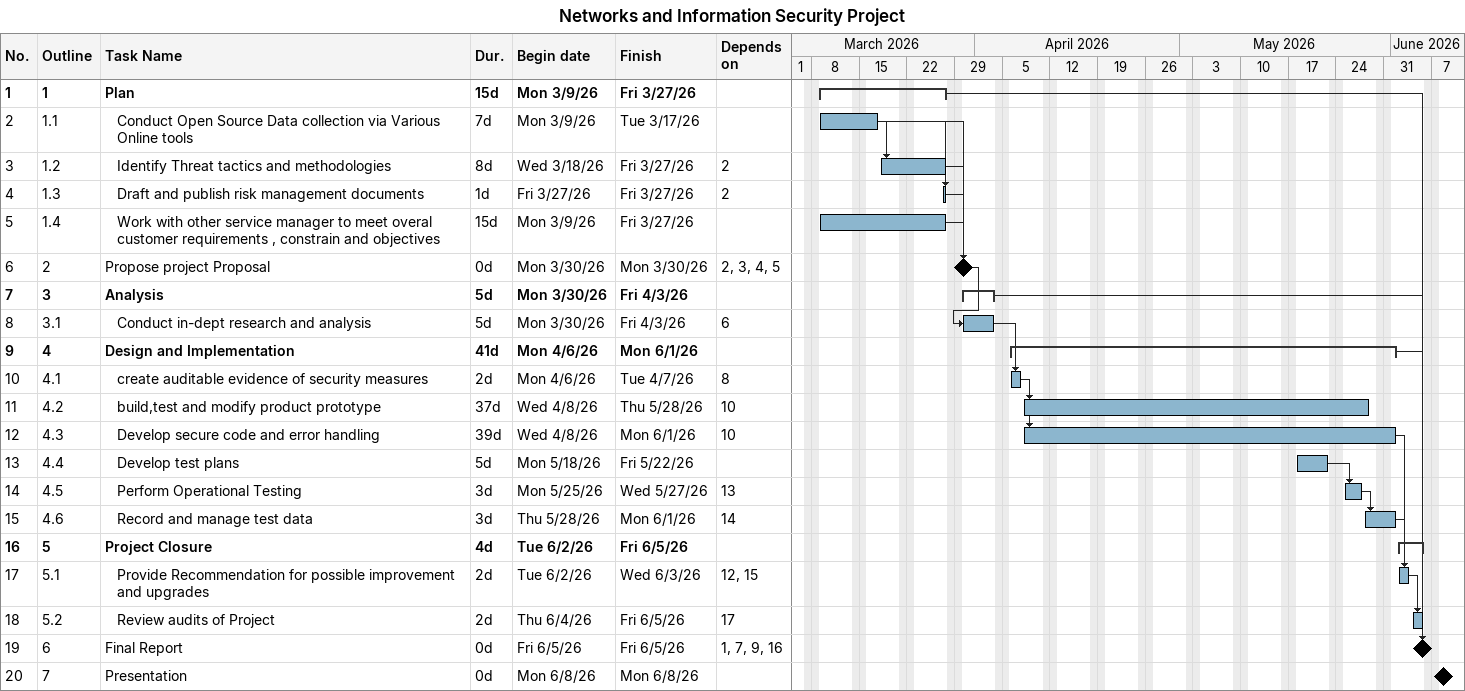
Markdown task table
Networks and Information Security Project

| ID | WBS | Task | Duration | Start | Finish | Predecessors |
|---|---|---|---|---|---|---|
| 1 | 1 | **Plan** | 15d | 2026-03-09 | 2026-03-27 |  |
| 2 | 1.1 | Conduct Open Source Data collection via Various Online tools | 7d | 2026-03-09 | 2026-03-17 |  |
| 3 | 1.2 | Identify Threat tactics and methodologies | 8d | 2026-03-18 | 2026-03-27 | 2 |
| 4 | 1.3 | Draft and publish risk management documents | 1d | 2026-03-27 | 2026-03-27 | 2 |
| 5 | 1.4 | Work with other service manager to meet overal customer requirements , constrain and objectives | 15d | 2026-03-09 | 2026-03-27 |  |
| 6 | 2 | Propose project Proposal | 0d | 2026-03-30 | 2026-03-30 | 2, 3, 4, 5 |
| 7 | 3 | **Analysis** | 5d | 2026-03-30 | 2026-04-03 |  |
| 8 | 3.1 | Conduct in-dept research and analysis | 5d | 2026-03-30 | 2026-04-03 | 6 |
| 9 | 4 | **Design and Implementation** | 41d | 2026-04-06 | 2026-06-01 |  |
| 10 | 4.1 | create auditable evidence of security measures | 2d | 2026-04-06 | 2026-04-07 | 8 |
| 11 | 4.2 | build,test and modify product prototype | 37d | 2026-04-08 | 2026-05-28 | 10 |
| 12 | 4.3 | Develop secure code and error handling | 39d | 2026-04-08 | 2026-06-01 | 10 |
| 13 | 4.4 | Develop test plans | 5d | 2026-05-18 | 2026-05-22 |  |
| 14 | 4.5 | Perform Operational Testing | 3d | 2026-05-25 | 2026-05-27 | 13 |
| 15 | 4.6 | Record and manage test data | 3d | 2026-05-28 | 2026-06-01 | 14 |
| 16 | 5 | **Project Closure** | 4d | 2026-06-02 | 2026-06-05 |  |
| 17 | 5.1 | Provide Recommendation for possible improvement and upgrades | 2d | 2026-06-02 | 2026-06-03 | 12, 15 |
| 18 | 5.2 | Review audits of Project | 2d | 2026-06-04 | 2026-06-05 | 17 |
| 19 | 6 | Final Report | 0d | 2026-06-05 | 2026-06-05 | 1, 7, 9, 16 |
| 20 | 7 | Presentation | 0d | 2026-06-08 | 2026-06-08 |  |
